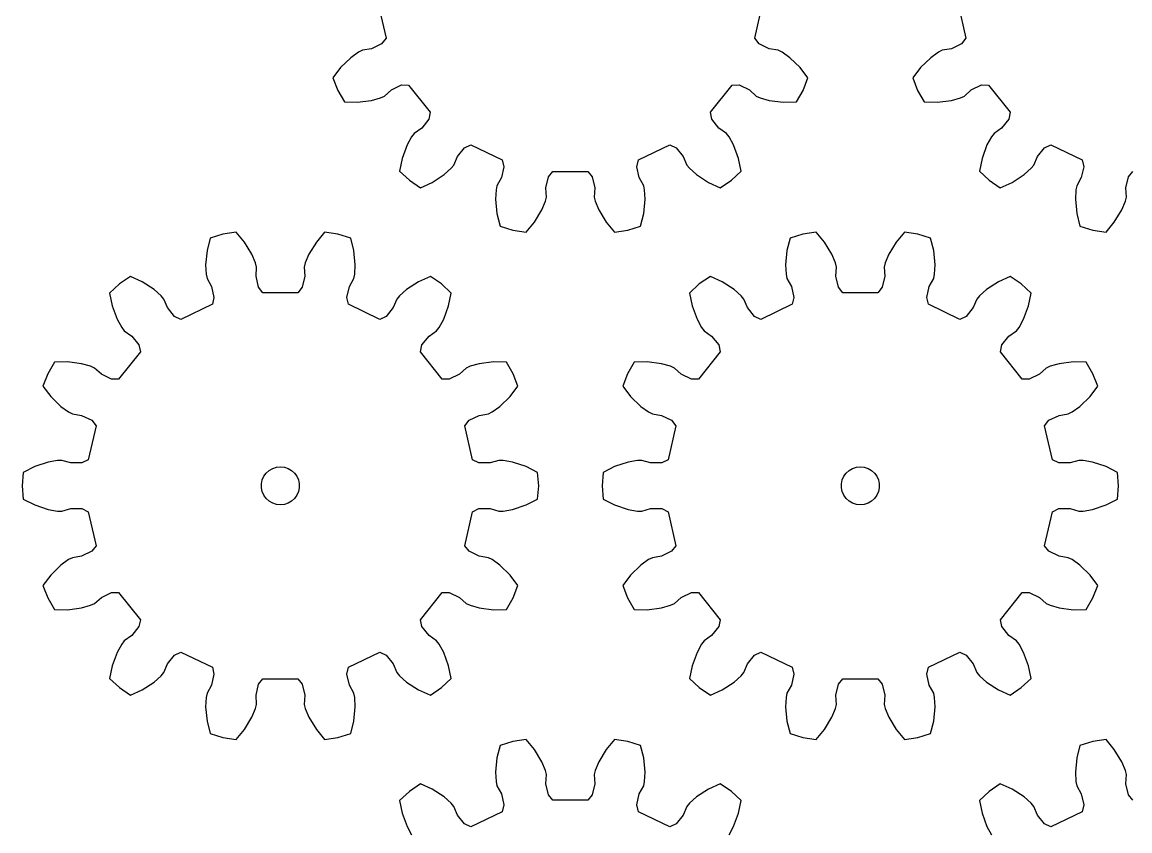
# Model space of a CAD drawing. Extents: x 0 to 178, y 0 to 200.
# Drawn here: x 0 to 87.4, y 72.9 to 136.7 of the extents above; entities that cross this region are included whole.
import ezdxf

# ---------------------------------------------------------------- set-up
doc = ezdxf.new("R2010")
doc.units = 0

msp = doc.modelspace()

# ---------------------------------------------------------------- linework, layer by layer
for p, q in [((28.09, 138.082), (28.703, 135.399)), ((57.785, 135.399), (58.397, 138.082)), ((73.834, 138.082), (74.446, 135.399)), ((27.556, 134.577), (26.84, 134.454)), ((28.359, 134.96), (27.556, 134.577)), ((28.703, 135.399), (28.359, 134.96)), ((58.128, 134.96), (57.785, 135.399)), ((58.931, 134.577), (58.128, 134.96)), ((59.647, 134.454), (58.931, 134.577)), ((73.3, 134.577), (72.584, 134.454)), ((74.103, 134.96), (73.3, 134.577)), ((74.446, 135.399), (74.103, 134.96)), ((25.935, 133.87), (25.123, 133.085)), ((26.539, 134.301), (25.935, 133.87)), ((26.84, 134.454), (26.539, 134.301)), ((59.948, 134.301), (59.647, 134.454)), ((60.552, 133.87), (59.948, 134.301)), ((61.364, 133.085), (60.552, 133.87)), ((71.679, 133.87), (70.867, 133.085)), ((72.283, 134.301), (71.679, 133.87)), ((72.584, 134.454), (72.283, 134.301)), ((25.123, 133.085), (24.503, 132.274)), ((61.984, 132.274), (61.364, 133.085)), ((70.867, 133.085), (70.247, 132.274)), ((24.503, 132.274), (24.889, 131.29)), ((61.598, 131.29), (61.984, 132.274)), ((70.247, 132.274), (70.633, 131.29)), ((24.889, 131.29), (25.417, 130.376)), ((28.579, 130.843), (29.122, 131.326)), ((29.122, 131.326), (29.922, 131.715)), ((29.922, 131.715), (30.48, 131.71)), ((30.48, 131.71), (32.195, 129.559)), ((54.292, 129.559), (56.008, 131.71)), ((56.008, 131.71), (56.565, 131.715)), ((56.565, 131.715), (57.366, 131.326)), ((57.366, 131.326), (57.908, 130.843)), ((61.07, 130.376), (61.598, 131.29)), ((70.633, 131.29), (71.161, 130.376)), ((74.323, 130.843), (74.865, 131.326)), ((74.865, 131.326), (75.666, 131.715)), ((75.666, 131.715), (76.223, 131.71)), ((76.223, 131.71), (77.939, 129.559)), ((25.417, 130.376), (26.438, 130.354)), ((26.438, 130.354), (27.558, 130.499)), ((27.558, 130.499), (28.272, 130.703)), ((28.272, 130.703), (28.579, 130.843)), ((57.908, 130.843), (58.216, 130.703)), ((58.216, 130.703), (58.929, 130.499)), ((58.929, 130.499), (60.049, 130.354)), ((60.049, 130.354), (61.07, 130.376)), ((71.161, 130.376), (72.181, 130.354)), ((72.181, 130.354), (73.302, 130.499)), ((73.302, 130.499), (74.015, 130.703)), ((74.015, 130.703), (74.323, 130.843)), ((32.195, 129.559), (32.076, 129.014)), ((54.411, 129.014), (54.292, 129.559)), ((77.939, 129.559), (77.82, 129.014)), ((32.076, 129.014), (31.519, 128.32)), ((54.969, 128.32), (54.411, 129.014)), ((77.82, 129.014), (77.262, 128.32)), ((30.722, 127.63), (30.365, 126.98)), ((30.927, 127.899), (30.722, 127.63)), ((31.519, 128.32), (30.927, 127.899)), ((55.56, 127.899), (54.969, 128.32)), ((55.765, 127.63), (55.56, 127.899)), ((56.123, 126.98), (55.765, 127.63)), ((76.466, 127.63), (76.108, 126.98)), ((76.671, 127.899), (76.466, 127.63)), ((77.262, 128.32), (76.671, 127.899)), ((30.365, 126.98), (29.974, 125.92)), ((34.34, 126.071), (34.892, 126.769)), ((34.892, 126.769), (35.397, 127.006)), ((35.397, 127.006), (37.876, 125.812)), ((48.612, 125.812), (51.091, 127.006)), ((51.091, 127.006), (51.595, 126.769)), ((51.595, 126.769), (52.148, 126.071)), ((56.513, 125.92), (56.123, 126.98)), ((76.108, 126.98), (75.718, 125.92)), ((80.083, 126.071), (80.636, 126.769)), ((80.636, 126.769), (81.14, 127.006)), ((81.14, 127.006), (83.619, 125.812)), ((29.974, 125.92), (29.768, 124.92)), ((34.06, 125.4), (34.34, 126.071)), ((52.148, 126.071), (52.427, 125.4)), ((56.72, 124.92), (56.513, 125.92)), ((75.718, 125.92), (75.511, 124.92)), ((79.804, 125.4), (80.083, 126.071)), ((33.29, 124.647), (33.844, 125.141)), ((33.844, 125.141), (34.06, 125.4)), ((38.005, 125.27), (37.803, 124.403)), ((37.876, 125.812), (38.005, 125.27)), ((48.482, 125.27), (48.612, 125.812)), ((48.684, 124.403), (48.482, 125.27)), ((52.427, 125.4), (52.643, 125.141)), ((52.643, 125.141), (53.197, 124.647)), ((79.034, 124.647), (79.588, 125.141)), ((79.588, 125.141), (79.804, 125.4)), ((83.749, 125.27), (83.547, 124.403)), ((83.619, 125.812), (83.749, 125.27)), ((29.768, 124.92), (30.542, 124.202)), ((30.542, 124.202), (31.415, 123.607)), ((32.343, 124.031), (33.29, 124.647)), ((37.803, 124.403), (37.453, 123.766)), ((41.321, 123.6), (41.516, 124.468)), ((41.516, 124.468), (41.868, 124.901)), ((41.868, 124.901), (44.619, 124.901)), ((44.619, 124.901), (44.971, 124.468)), ((44.971, 124.468), (45.166, 123.6)), ((49.034, 123.766), (48.684, 124.403)), ((53.197, 124.647), (54.144, 124.031)), ((55.073, 123.607), (55.945, 124.202)), ((55.945, 124.202), (56.72, 124.92)), ((75.511, 124.92), (76.286, 124.202)), ((76.286, 124.202), (77.158, 123.607)), ((78.087, 124.031), (79.034, 124.647)), ((83.547, 124.403), (83.197, 123.766)), ((87.065, 123.6), (87.26, 124.468)), ((87.26, 124.468), (87.612, 124.901)), ((31.415, 123.607), (32.343, 124.031)), ((37.385, 123.435), (37.345, 122.694)), ((37.453, 123.766), (37.385, 123.435)), ((41.361, 122.874), (41.321, 123.6)), ((45.166, 123.6), (45.127, 122.874)), ((49.102, 123.435), (49.034, 123.766)), ((49.142, 122.694), (49.102, 123.435)), ((54.144, 124.031), (55.073, 123.607)), ((77.158, 123.607), (78.087, 124.031)), ((83.129, 123.435), (83.089, 122.694)), ((83.197, 123.766), (83.129, 123.435)), ((87.104, 122.874), (87.065, 123.6)), ((37.345, 122.694), (37.453, 121.57)), ((40.993, 121.862), (41.279, 122.547)), ((41.279, 122.547), (41.361, 122.874)), ((45.127, 122.874), (45.209, 122.547)), ((45.209, 122.547), (45.494, 121.862)), ((49.034, 121.57), (49.142, 122.694)), ((83.089, 122.694), (83.197, 121.57)), ((86.737, 121.862), (87.022, 122.547)), ((87.022, 122.547), (87.104, 122.874)), ((37.453, 121.57), (37.701, 120.58)), ((40.408, 120.895), (40.993, 121.862)), ((45.494, 121.862), (46.079, 120.895)), ((48.786, 120.58), (49.034, 121.57)), ((83.197, 121.57), (83.445, 120.58)), ((86.152, 120.895), (86.737, 121.862)), ((39.755, 120.111), (40.408, 120.895)), ((46.079, 120.895), (46.732, 120.111)), ((85.499, 120.111), (86.152, 120.895)), ((15.839, 119.953), (14.829, 119.642)), ((16.883, 120.111), (15.839, 119.953)), ((17.536, 119.326), (16.883, 120.111)), ((23.861, 120.111), (23.208, 119.326)), ((24.905, 119.953), (23.861, 120.111)), ((25.914, 119.642), (24.905, 119.953)), ((37.701, 120.58), (38.711, 120.268)), ((38.711, 120.268), (39.755, 120.111)), ((46.732, 120.111), (47.777, 120.268)), ((47.777, 120.268), (48.786, 120.58)), ((61.582, 119.953), (60.573, 119.642)), ((62.627, 120.111), (61.582, 119.953)), ((63.28, 119.326), (62.627, 120.111)), ((69.604, 120.111), (68.951, 119.326)), ((70.649, 119.953), (69.604, 120.111)), ((71.658, 119.642), (70.649, 119.953)), ((83.445, 120.58), (84.454, 120.268)), ((84.454, 120.268), (85.499, 120.111)), ((14.829, 119.642), (14.582, 118.652)), ((18.121, 118.36), (17.536, 119.326)), ((23.208, 119.326), (22.622, 118.36)), ((26.162, 118.652), (25.914, 119.642)), ((60.573, 119.642), (60.325, 118.652)), ((63.865, 118.36), (63.28, 119.326)), ((68.951, 119.326), (68.366, 118.36)), ((71.906, 118.652), (71.658, 119.642)), ((14.582, 118.652), (14.474, 117.527)), ((18.407, 117.675), (18.121, 118.36)), ((22.622, 118.36), (22.337, 117.675)), ((26.27, 117.527), (26.162, 118.652)), ((60.325, 118.652), (60.217, 117.527)), ((64.15, 117.675), (63.865, 118.36)), ((68.366, 118.36), (68.081, 117.675)), ((72.014, 117.527), (71.906, 118.652)), ((14.474, 117.527), (14.513, 116.786)), ((18.489, 117.348), (18.407, 117.675)), ((18.45, 116.622), (18.489, 117.348)), ((22.337, 117.675), (22.255, 117.348)), ((22.255, 117.348), (22.294, 116.622)), ((26.23, 116.786), (26.27, 117.527)), ((60.217, 117.527), (60.257, 116.786)), ((64.232, 117.348), (64.15, 117.675)), ((64.193, 116.622), (64.232, 117.348)), ((68.081, 117.675), (67.999, 117.348)), ((67.999, 117.348), (68.038, 116.622)), ((71.974, 116.786), (72.014, 117.527)), ((8.543, 116.615), (7.67, 116.02)), ((9.472, 116.191), (8.543, 116.615)), ((14.513, 116.786), (14.582, 116.456)), ((14.582, 116.456), (14.932, 115.819)), ((18.644, 115.754), (18.45, 116.622)), ((22.294, 116.622), (22.099, 115.754)), ((25.812, 115.819), (26.162, 116.456)), ((26.162, 116.456), (26.23, 116.786)), ((32.201, 116.615), (31.272, 116.191)), ((33.073, 116.02), (32.201, 116.615)), ((54.287, 116.615), (53.414, 116.02)), ((55.215, 116.191), (54.287, 116.615)), ((60.257, 116.786), (60.325, 116.456)), ((60.325, 116.456), (60.675, 115.819)), ((64.388, 115.754), (64.193, 116.622)), ((68.038, 116.622), (67.843, 115.754)), ((71.556, 115.819), (71.906, 116.456)), ((71.906, 116.456), (71.974, 116.786)), ((77.944, 116.615), (77.016, 116.191)), ((78.817, 116.02), (77.944, 116.615)), ((7.67, 116.02), (6.896, 115.301)), ((10.418, 115.574), (9.472, 116.191)), ((10.973, 115.081), (10.418, 115.574)), ((14.932, 115.819), (15.133, 114.952)), ((18.996, 115.321), (18.644, 115.754)), ((22.099, 115.754), (21.748, 115.321)), ((25.611, 114.952), (25.812, 115.819)), ((30.326, 115.574), (29.771, 115.081)), ((31.272, 116.191), (30.326, 115.574)), ((33.848, 115.301), (33.073, 116.02)), ((53.414, 116.02), (52.64, 115.301)), ((56.162, 115.574), (55.215, 116.191)), ((56.716, 115.081), (56.162, 115.574)), ((60.675, 115.819), (60.877, 114.952)), ((64.74, 115.321), (64.388, 115.754)), ((67.843, 115.754), (67.491, 115.321)), ((71.354, 114.952), (71.556, 115.819)), ((76.069, 115.574), (75.515, 115.081)), ((77.016, 116.191), (76.069, 115.574)), ((79.591, 115.301), (78.817, 116.02)), ((6.896, 115.301), (7.102, 114.302)), ((11.188, 114.822), (10.973, 115.081)), ((11.468, 114.151), (11.188, 114.822)), ((15.133, 114.952), (15.004, 114.41)), ((21.748, 115.321), (18.996, 115.321)), ((25.74, 114.41), (25.611, 114.952)), ((29.555, 114.822), (29.276, 114.151)), ((29.771, 115.081), (29.555, 114.822)), ((33.641, 114.302), (33.848, 115.301)), ((52.64, 115.301), (52.846, 114.302)), ((56.932, 114.822), (56.716, 115.081)), ((57.212, 114.151), (56.932, 114.822)), ((60.877, 114.952), (60.747, 114.41)), ((67.491, 115.321), (64.74, 115.321)), ((71.484, 114.41), (71.354, 114.952)), ((75.299, 114.822), (75.019, 114.151)), ((75.515, 115.081), (75.299, 114.822)), ((79.385, 114.302), (79.591, 115.301)), ((7.102, 114.302), (7.493, 113.242)), ((12.02, 113.453), (11.468, 114.151)), ((15.004, 114.41), (12.525, 113.216)), ((28.219, 113.216), (25.74, 114.41)), ((29.276, 114.151), (28.723, 113.453)), ((33.251, 113.242), (33.641, 114.302)), ((52.846, 114.302), (53.237, 113.242)), ((57.764, 113.453), (57.212, 114.151)), ((60.747, 114.41), (58.268, 113.216)), ((73.963, 113.216), (71.484, 114.41)), ((75.019, 114.151), (74.467, 113.453)), ((78.994, 113.242), (79.385, 114.302)), ((7.493, 113.242), (7.85, 112.591)), ((12.525, 113.216), (12.02, 113.453)), ((28.723, 113.453), (28.219, 113.216)), ((32.893, 112.591), (33.251, 113.242)), ((53.237, 113.242), (53.594, 112.591)), ((58.268, 113.216), (57.764, 113.453)), ((74.467, 113.453), (73.963, 113.216)), ((78.637, 112.591), (78.994, 113.242)), ((7.85, 112.591), (8.055, 112.323)), ((8.055, 112.323), (8.647, 111.901)), ((8.647, 111.901), (9.204, 111.208)), ((31.539, 111.208), (32.097, 111.901)), ((32.097, 111.901), (32.688, 112.323)), ((32.688, 112.323), (32.893, 112.591)), ((53.594, 112.591), (53.799, 112.323)), ((53.799, 112.323), (54.39, 111.901)), ((54.39, 111.901), (54.948, 111.208)), ((77.283, 111.208), (77.841, 111.901)), ((77.841, 111.901), (78.432, 112.323)), ((78.432, 112.323), (78.637, 112.591)), ((9.204, 111.208), (9.323, 110.663)), ((31.421, 110.663), (31.539, 111.208)), ((54.948, 111.208), (55.067, 110.663)), ((77.164, 110.663), (77.283, 111.208)), ((9.323, 110.663), (7.608, 108.512)), ((33.136, 108.512), (31.421, 110.663)), ((55.067, 110.663), (53.351, 108.512)), ((78.88, 108.512), (77.164, 110.663)), ((2.546, 109.846), (2.017, 108.931)), ((3.566, 109.867), (2.546, 109.846)), ((4.686, 109.723), (3.566, 109.867)), ((5.4, 109.519), (4.686, 109.723)), ((5.707, 109.379), (5.4, 109.519)), ((6.25, 108.896), (5.707, 109.379)), ((35.037, 109.379), (34.494, 108.896)), ((35.344, 109.519), (35.037, 109.379)), ((36.057, 109.723), (35.344, 109.519)), ((37.178, 109.867), (36.057, 109.723)), ((38.198, 109.846), (37.178, 109.867)), ((38.726, 108.931), (38.198, 109.846)), ((48.289, 109.846), (47.761, 108.931)), ((49.31, 109.867), (48.289, 109.846)), ((50.43, 109.723), (49.31, 109.867)), ((51.144, 109.519), (50.43, 109.723)), ((51.451, 109.379), (51.144, 109.519)), ((51.993, 108.896), (51.451, 109.379)), ((80.78, 109.379), (80.238, 108.896)), ((81.087, 109.519), (80.78, 109.379)), ((81.801, 109.723), (81.087, 109.519)), ((82.921, 109.867), (81.801, 109.723)), ((83.942, 109.846), (82.921, 109.867)), ((84.47, 108.931), (83.942, 109.846)), ((2.017, 108.931), (1.632, 107.948)), ((7.05, 108.506), (6.25, 108.896)), ((7.608, 108.512), (7.05, 108.506)), ((33.693, 108.506), (33.136, 108.512)), ((34.494, 108.896), (33.693, 108.506)), ((39.112, 107.948), (38.726, 108.931)), ((47.761, 108.931), (47.375, 107.948)), ((52.794, 108.506), (51.993, 108.896)), ((53.351, 108.512), (52.794, 108.506)), ((79.437, 108.506), (78.88, 108.512)), ((80.238, 108.896), (79.437, 108.506)), ((84.856, 107.948), (84.47, 108.931)), ((1.632, 107.948), (2.251, 107.137)), ((38.493, 107.137), (39.112, 107.948)), ((47.375, 107.948), (47.995, 107.137)), ((84.236, 107.137), (84.856, 107.948)), ((2.251, 107.137), (3.063, 106.351)), ((37.681, 106.351), (38.493, 107.137)), ((47.995, 107.137), (48.807, 106.351)), ((83.424, 106.351), (84.236, 107.137)), ((3.063, 106.351), (3.667, 105.921)), ((3.667, 105.921), (3.968, 105.768)), ((3.968, 105.768), (4.684, 105.645)), ((36.059, 105.645), (36.775, 105.768)), ((36.775, 105.768), (37.076, 105.921)), ((37.076, 105.921), (37.681, 106.351)), ((48.807, 106.351), (49.411, 105.921)), ((49.411, 105.921), (49.712, 105.768)), ((49.712, 105.768), (50.428, 105.645)), ((81.803, 105.645), (82.519, 105.768)), ((82.519, 105.768), (82.82, 105.921)), ((82.82, 105.921), (83.424, 106.351)), ((4.684, 105.645), (5.488, 105.262)), ((5.488, 105.262), (5.831, 104.822)), ((34.913, 104.822), (35.256, 105.262)), ((35.256, 105.262), (36.059, 105.645)), ((50.428, 105.645), (51.231, 105.262)), ((51.231, 105.262), (51.575, 104.822)), ((80.656, 104.822), (81, 105.262)), ((81, 105.262), (81.803, 105.645)), ((5.831, 104.822), (5.219, 102.14)), ((35.525, 102.14), (34.913, 104.822)), ((51.575, 104.822), (50.962, 102.14)), ((81.269, 102.14), (80.656, 104.822)), ((0.989, 101.608), (0.079, 101.146)), ((2.061, 101.963), (0.989, 101.608)), ((2.793, 102.089), (2.061, 101.963)), ((3.13, 102.096), (2.793, 102.089)), ((3.829, 101.897), (3.13, 102.096)), ((4.719, 101.893), (3.829, 101.897)), ((5.219, 102.14), (4.719, 101.893)), ((19.49, 101.306), (19.762, 101.463)), ((19.762, 101.463), (20.06, 101.56)), ((20.06, 101.56), (20.372, 101.592)), ((20.372, 101.592), (20.684, 101.56)), ((20.684, 101.56), (20.982, 101.463)), ((20.982, 101.463), (21.254, 101.306)), ((36.025, 101.893), (35.525, 102.14)), ((36.915, 101.897), (36.025, 101.893)), ((37.613, 102.096), (36.915, 101.897)), ((37.951, 102.089), (37.613, 102.096)), ((38.682, 101.963), (37.951, 102.089)), ((39.755, 101.608), (38.682, 101.963)), ((40.665, 101.146), (39.755, 101.608)), ((46.733, 101.608), (45.823, 101.146)), ((47.805, 101.963), (46.733, 101.608)), ((48.536, 102.089), (47.805, 101.963)), ((48.874, 102.096), (48.536, 102.089)), ((49.572, 101.897), (48.874, 102.096)), ((50.462, 101.893), (49.572, 101.897)), ((50.962, 102.14), (50.462, 101.893)), ((65.234, 101.306), (65.505, 101.463)), ((65.505, 101.463), (65.804, 101.56)), ((65.804, 101.56), (66.115, 101.592)), ((66.115, 101.592), (66.427, 101.56)), ((66.427, 101.56), (66.726, 101.463)), ((66.726, 101.463), (66.997, 101.306)), ((81.769, 101.893), (81.269, 102.14)), ((82.659, 101.897), (81.769, 101.893)), ((83.357, 102.096), (82.659, 101.897)), ((83.695, 102.089), (83.357, 102.096)), ((84.426, 101.963), (83.695, 102.089)), ((85.498, 101.608), (84.426, 101.963)), ((86.408, 101.146), (85.498, 101.608)), ((0.079, 101.146), (0, 100.092)), ((18.88, 100.249), (18.945, 100.556)), ((18.945, 100.556), (19.073, 100.842)), ((19.073, 100.842), (19.257, 101.096)), ((19.257, 101.096), (19.49, 101.306)), ((21.254, 101.306), (21.487, 101.096)), ((21.487, 101.096), (21.671, 100.842)), ((21.671, 100.842), (21.798, 100.556)), ((21.798, 100.556), (21.864, 100.249)), ((40.744, 100.092), (40.665, 101.146)), ((45.823, 101.146), (45.744, 100.092)), ((64.624, 100.249), (64.689, 100.556)), ((64.689, 100.556), (64.816, 100.842)), ((64.816, 100.842), (65.001, 101.096)), ((65.001, 101.096), (65.234, 101.306)), ((66.997, 101.306), (67.23, 101.096)), ((67.23, 101.096), (67.415, 100.842)), ((67.415, 100.842), (67.542, 100.556)), ((67.542, 100.556), (67.607, 100.249)), ((86.487, 100.092), (86.408, 101.146)), ((0, 100.092), (0.079, 99.039)), ((18.88, 99.936), (18.88, 100.249)), ((18.945, 99.629), (18.88, 99.936)), ((19.073, 99.342), (18.945, 99.629)), ((21.798, 99.629), (21.671, 99.342)), ((21.864, 99.936), (21.798, 99.629)), ((21.864, 100.249), (21.864, 99.936)), ((40.665, 99.039), (40.744, 100.092)), ((45.744, 100.092), (45.823, 99.039)), ((64.624, 99.936), (64.624, 100.249)), ((64.689, 99.629), (64.624, 99.936)), ((64.816, 99.342), (64.689, 99.629)), ((67.542, 99.629), (67.415, 99.342)), ((67.607, 99.936), (67.542, 99.629)), ((67.607, 100.249), (67.607, 99.936)), ((86.408, 99.039), (86.487, 100.092)), ((0.079, 99.039), (0.989, 98.577)), ((19.257, 99.089), (19.073, 99.342)), ((19.49, 98.879), (19.257, 99.089)), ((19.762, 98.722), (19.49, 98.879)), ((21.254, 98.879), (20.982, 98.722)), ((21.487, 99.089), (21.254, 98.879)), ((21.671, 99.342), (21.487, 99.089)), ((39.755, 98.577), (40.665, 99.039)), ((45.823, 99.039), (46.733, 98.577)), ((65.001, 99.089), (64.816, 99.342)), ((65.234, 98.879), (65.001, 99.089)), ((65.505, 98.722), (65.234, 98.879)), ((66.997, 98.879), (66.726, 98.722)), ((67.23, 99.089), (66.997, 98.879)), ((67.415, 99.342), (67.23, 99.089)), ((85.498, 98.577), (86.408, 99.039)), ((0.989, 98.577), (2.061, 98.222)), ((2.061, 98.222), (2.793, 98.096)), ((2.793, 98.096), (3.13, 98.089)), ((3.13, 98.089), (3.829, 98.288)), ((3.829, 98.288), (4.719, 98.292)), ((4.719, 98.292), (5.219, 98.045)), ((5.219, 98.045), (5.831, 95.362)), ((20.06, 98.625), (19.762, 98.722)), ((20.372, 98.592), (20.06, 98.625)), ((20.684, 98.625), (20.372, 98.592)), ((20.982, 98.722), (20.684, 98.625)), ((34.913, 95.362), (35.525, 98.045)), ((35.525, 98.045), (36.025, 98.292)), ((36.025, 98.292), (36.915, 98.288)), ((36.915, 98.288), (37.613, 98.089)), ((37.613, 98.089), (37.951, 98.096)), ((37.951, 98.096), (38.682, 98.222)), ((38.682, 98.222), (39.755, 98.577)), ((46.733, 98.577), (47.805, 98.222)), ((47.805, 98.222), (48.536, 98.096)), ((48.536, 98.096), (48.874, 98.089)), ((48.874, 98.089), (49.572, 98.288)), ((49.572, 98.288), (50.462, 98.292)), ((50.462, 98.292), (50.962, 98.045)), ((50.962, 98.045), (51.575, 95.362)), ((65.804, 98.625), (65.505, 98.722)), ((66.115, 98.592), (65.804, 98.625)), ((66.427, 98.625), (66.115, 98.592)), ((66.726, 98.722), (66.427, 98.625)), ((80.656, 95.362), (81.269, 98.045)), ((81.269, 98.045), (81.769, 98.292)), ((81.769, 98.292), (82.659, 98.288)), ((82.659, 98.288), (83.357, 98.089)), ((83.357, 98.089), (83.695, 98.096)), ((83.695, 98.096), (84.426, 98.222)), ((84.426, 98.222), (85.498, 98.577)), ((5.831, 95.362), (5.488, 94.923)), ((35.256, 94.923), (34.913, 95.362)), ((51.575, 95.362), (51.231, 94.923)), ((81, 94.923), (80.656, 95.362)), ((3.968, 94.417), (3.667, 94.264)), ((4.684, 94.54), (3.968, 94.417)), ((5.488, 94.923), (4.684, 94.54)), ((36.059, 94.54), (35.256, 94.923)), ((36.775, 94.417), (36.059, 94.54)), ((37.076, 94.264), (36.775, 94.417)), ((49.712, 94.417), (49.411, 94.264)), ((50.428, 94.54), (49.712, 94.417)), ((51.231, 94.923), (50.428, 94.54)), ((81.803, 94.54), (81, 94.923)), ((82.519, 94.417), (81.803, 94.54)), ((82.82, 94.264), (82.519, 94.417)), ((3.063, 93.833), (2.251, 93.048)), ((3.667, 94.264), (3.063, 93.833)), ((37.681, 93.833), (37.076, 94.264)), ((38.493, 93.048), (37.681, 93.833)), ((48.807, 93.833), (47.995, 93.048)), ((49.411, 94.264), (48.807, 93.833)), ((83.424, 93.833), (82.82, 94.264)), ((84.236, 93.048), (83.424, 93.833)), ((2.251, 93.048), (1.632, 92.237)), ((39.112, 92.237), (38.493, 93.048)), ((47.995, 93.048), (47.375, 92.237)), ((84.856, 92.237), (84.236, 93.048)), ((1.632, 92.237), (2.017, 91.253)), ((38.726, 91.253), (39.112, 92.237)), ((47.375, 92.237), (47.761, 91.253)), ((84.47, 91.253), (84.856, 92.237)), ((2.017, 91.253), (2.546, 90.339)), ((5.707, 90.806), (6.25, 91.289)), ((6.25, 91.289), (7.05, 91.678)), ((7.05, 91.678), (7.608, 91.673)), ((7.608, 91.673), (9.323, 89.522)), ((31.421, 89.522), (33.136, 91.673)), ((33.136, 91.673), (33.693, 91.678)), ((33.693, 91.678), (34.494, 91.289)), ((34.494, 91.289), (35.037, 90.806)), ((38.198, 90.339), (38.726, 91.253)), ((47.761, 91.253), (48.289, 90.339)), ((51.451, 90.806), (51.993, 91.289)), ((51.993, 91.289), (52.794, 91.678)), ((52.794, 91.678), (53.351, 91.673)), ((53.351, 91.673), (55.067, 89.522)), ((77.164, 89.522), (78.88, 91.673)), ((78.88, 91.673), (79.437, 91.678)), ((79.437, 91.678), (80.238, 91.289)), ((80.238, 91.289), (80.78, 90.806)), ((83.942, 90.339), (84.47, 91.253)), ((2.546, 90.339), (3.566, 90.317)), ((3.566, 90.317), (4.686, 90.462)), ((4.686, 90.462), (5.4, 90.666)), ((5.4, 90.666), (5.707, 90.806)), ((35.037, 90.806), (35.344, 90.666)), ((35.344, 90.666), (36.057, 90.462)), ((36.057, 90.462), (37.178, 90.317)), ((37.178, 90.317), (38.198, 90.339)), ((48.289, 90.339), (49.31, 90.317)), ((49.31, 90.317), (50.43, 90.462)), ((50.43, 90.462), (51.144, 90.666)), ((51.144, 90.666), (51.451, 90.806)), ((80.78, 90.806), (81.087, 90.666)), ((81.087, 90.666), (81.801, 90.462)), ((81.801, 90.462), (82.921, 90.317)), ((82.921, 90.317), (83.942, 90.339)), ((9.323, 89.522), (9.204, 88.977)), ((31.539, 88.977), (31.421, 89.522)), ((55.067, 89.522), (54.948, 88.977)), ((77.283, 88.977), (77.164, 89.522)), ((8.647, 88.283), (8.055, 87.862)), ((9.204, 88.977), (8.647, 88.283)), ((32.097, 88.283), (31.539, 88.977)), ((32.688, 87.862), (32.097, 88.283)), ((54.39, 88.283), (53.799, 87.862)), ((54.948, 88.977), (54.39, 88.283)), ((77.841, 88.283), (77.283, 88.977)), ((78.432, 87.862), (77.841, 88.283)), ((7.85, 87.593), (7.493, 86.943)), ((8.055, 87.862), (7.85, 87.593)), ((32.893, 87.593), (32.688, 87.862)), ((33.251, 86.943), (32.893, 87.593)), ((53.594, 87.593), (53.237, 86.943)), ((53.799, 87.862), (53.594, 87.593)), ((78.637, 87.593), (78.432, 87.862)), ((78.994, 86.943), (78.637, 87.593)), ((7.493, 86.943), (7.102, 85.883)), ((11.468, 86.034), (12.02, 86.732)), ((12.02, 86.732), (12.525, 86.969)), ((12.525, 86.969), (15.004, 85.775)), ((25.74, 85.775), (28.219, 86.969)), ((28.219, 86.969), (28.723, 86.732)), ((28.723, 86.732), (29.276, 86.034)), ((33.641, 85.883), (33.251, 86.943)), ((53.237, 86.943), (52.846, 85.883)), ((57.212, 86.034), (57.764, 86.732)), ((57.764, 86.732), (58.268, 86.969)), ((58.268, 86.969), (60.747, 85.775)), ((71.484, 85.775), (73.963, 86.969)), ((73.963, 86.969), (74.467, 86.732)), ((74.467, 86.732), (75.019, 86.034)), ((79.385, 85.883), (78.994, 86.943)), ((7.102, 85.883), (6.896, 84.883)), ((11.188, 85.363), (11.468, 86.034)), ((15.004, 85.775), (15.133, 85.233)), ((25.611, 85.233), (25.74, 85.775)), ((29.276, 86.034), (29.555, 85.363)), ((33.848, 84.883), (33.641, 85.883)), ((52.846, 85.883), (52.64, 84.883)), ((56.932, 85.363), (57.212, 86.034)), ((60.747, 85.775), (60.877, 85.233)), ((71.354, 85.233), (71.484, 85.775)), ((75.019, 86.034), (75.299, 85.363)), ((79.591, 84.883), (79.385, 85.883)), ((6.896, 84.883), (7.67, 84.165)), ((10.418, 84.61), (10.973, 85.104)), ((10.973, 85.104), (11.188, 85.363)), ((15.133, 85.233), (14.932, 84.366)), ((18.644, 84.431), (18.996, 84.864)), ((18.996, 84.864), (21.748, 84.864)), ((21.748, 84.864), (22.099, 84.431)), ((25.812, 84.366), (25.611, 85.233)), ((29.555, 85.363), (29.771, 85.104)), ((29.771, 85.104), (30.326, 84.61)), ((33.073, 84.165), (33.848, 84.883)), ((52.64, 84.883), (53.414, 84.165)), ((56.162, 84.61), (56.716, 85.104)), ((56.716, 85.104), (56.932, 85.363)), ((60.877, 85.233), (60.675, 84.366)), ((64.388, 84.431), (64.74, 84.864)), ((64.74, 84.864), (67.491, 84.864)), ((67.491, 84.864), (67.843, 84.431)), ((71.556, 84.366), (71.354, 85.233)), ((75.299, 85.363), (75.515, 85.104)), ((75.515, 85.104), (76.069, 84.61)), ((78.817, 84.165), (79.591, 84.883)), ((7.67, 84.165), (8.543, 83.57)), ((8.543, 83.57), (9.472, 83.994)), ((9.472, 83.994), (10.418, 84.61)), ((14.932, 84.366), (14.582, 83.729)), ((18.45, 83.563), (18.644, 84.431)), ((22.099, 84.431), (22.294, 83.563)), ((26.162, 83.729), (25.812, 84.366)), ((30.326, 84.61), (31.272, 83.994)), ((31.272, 83.994), (32.201, 83.57)), ((32.201, 83.57), (33.073, 84.165)), ((53.414, 84.165), (54.287, 83.57)), ((54.287, 83.57), (55.215, 83.994)), ((55.215, 83.994), (56.162, 84.61)), ((60.675, 84.366), (60.325, 83.729)), ((64.193, 83.563), (64.388, 84.431)), ((67.843, 84.431), (68.038, 83.563)), ((71.906, 83.729), (71.556, 84.366)), ((76.069, 84.61), (77.016, 83.994)), ((77.016, 83.994), (77.944, 83.57)), ((77.944, 83.57), (78.817, 84.165)), ((14.513, 83.398), (14.474, 82.657)), ((14.582, 83.729), (14.513, 83.398)), ((18.489, 82.837), (18.45, 83.563)), ((22.294, 83.563), (22.255, 82.837)), ((26.23, 83.398), (26.162, 83.729)), ((26.27, 82.657), (26.23, 83.398)), ((60.257, 83.398), (60.217, 82.657)), ((60.325, 83.729), (60.257, 83.398)), ((64.232, 82.837), (64.193, 83.563)), ((68.038, 83.563), (67.999, 82.837)), ((71.974, 83.398), (71.906, 83.729)), ((72.014, 82.657), (71.974, 83.398)), ((14.474, 82.657), (14.582, 81.533)), ((18.121, 81.825), (18.407, 82.51)), ((18.407, 82.51), (18.489, 82.837)), ((22.255, 82.837), (22.337, 82.51)), ((22.337, 82.51), (22.622, 81.825)), ((26.162, 81.533), (26.27, 82.657)), ((60.217, 82.657), (60.325, 81.533)), ((63.865, 81.825), (64.15, 82.51)), ((64.15, 82.51), (64.232, 82.837)), ((67.999, 82.837), (68.081, 82.51)), ((68.081, 82.51), (68.366, 81.825)), ((71.906, 81.533), (72.014, 82.657)), ((14.582, 81.533), (14.829, 80.543)), ((17.536, 80.858), (18.121, 81.825)), ((22.622, 81.825), (23.208, 80.858)), ((25.914, 80.543), (26.162, 81.533)), ((60.325, 81.533), (60.573, 80.543)), ((63.28, 80.858), (63.865, 81.825)), ((68.366, 81.825), (68.951, 80.858)), ((71.658, 80.543), (71.906, 81.533)), ((14.829, 80.543), (15.839, 80.231)), ((16.883, 80.074), (17.536, 80.858)), ((23.208, 80.858), (23.861, 80.074)), ((24.905, 80.231), (25.914, 80.543)), ((60.573, 80.543), (61.582, 80.231)), ((62.627, 80.074), (63.28, 80.858)), ((68.951, 80.858), (69.604, 80.074)), ((70.649, 80.231), (71.658, 80.543)), ((15.839, 80.231), (16.883, 80.074)), ((23.861, 80.074), (24.905, 80.231)), ((37.701, 79.605), (37.453, 78.615)), ((38.711, 79.917), (37.701, 79.605)), ((39.755, 80.074), (38.711, 79.917)), ((40.408, 79.289), (39.755, 80.074)), ((46.732, 80.074), (46.079, 79.289)), ((47.777, 79.917), (46.732, 80.074)), ((48.786, 79.605), (47.777, 79.917)), ((49.034, 78.615), (48.786, 79.605)), ((61.582, 80.231), (62.627, 80.074)), ((69.604, 80.074), (70.649, 80.231)), ((83.445, 79.605), (83.197, 78.615)), ((84.454, 79.917), (83.445, 79.605)), ((85.499, 80.074), (84.454, 79.917)), ((86.152, 79.289), (85.499, 80.074)), ((40.993, 78.323), (40.408, 79.289)), ((46.079, 79.289), (45.494, 78.323)), ((86.737, 78.323), (86.152, 79.289)), ((37.453, 78.615), (37.345, 77.49)), ((41.279, 77.638), (40.993, 78.323)), ((45.494, 78.323), (45.209, 77.638)), ((49.142, 77.49), (49.034, 78.615)), ((83.197, 78.615), (83.089, 77.49)), ((87.022, 77.638), (86.737, 78.323)), ((37.345, 77.49), (37.385, 76.749)), ((41.361, 77.311), (41.279, 77.638)), ((41.321, 76.585), (41.361, 77.311)), ((45.209, 77.638), (45.127, 77.311)), ((45.127, 77.311), (45.166, 76.585)), ((49.102, 76.749), (49.142, 77.49)), ((83.089, 77.49), (83.129, 76.749)), ((87.104, 77.311), (87.022, 77.638)), ((87.065, 76.585), (87.104, 77.311)), ((31.415, 76.578), (30.542, 75.983)), ((32.343, 76.154), (31.415, 76.578)), ((33.29, 75.538), (32.343, 76.154)), ((37.385, 76.749), (37.453, 76.419)), ((37.453, 76.419), (37.803, 75.782)), ((41.516, 75.717), (41.321, 76.585)), ((45.166, 76.585), (44.971, 75.717)), ((48.684, 75.782), (49.034, 76.419)), ((49.034, 76.419), (49.102, 76.749)), ((54.144, 76.154), (53.197, 75.538)), ((55.073, 76.578), (54.144, 76.154)), ((55.945, 75.983), (55.073, 76.578)), ((77.158, 76.578), (76.286, 75.983)), ((78.087, 76.154), (77.158, 76.578)), ((79.034, 75.538), (78.087, 76.154)), ((83.129, 76.749), (83.197, 76.419)), ((83.197, 76.419), (83.547, 75.782)), ((87.26, 75.717), (87.065, 76.585)), ((30.542, 75.983), (29.768, 75.264)), ((29.768, 75.264), (29.974, 74.265)), ((33.844, 75.044), (33.29, 75.538)), ((37.803, 75.782), (38.005, 74.915)), ((41.868, 75.284), (41.516, 75.717)), ((44.619, 75.284), (41.868, 75.284)), ((44.971, 75.717), (44.619, 75.284)), ((48.482, 74.915), (48.684, 75.782)), ((53.197, 75.538), (52.643, 75.044)), ((56.72, 75.264), (55.945, 75.983)), ((56.513, 74.265), (56.72, 75.264)), ((76.286, 75.983), (75.511, 75.264)), ((75.511, 75.264), (75.718, 74.265)), ((79.588, 75.044), (79.034, 75.538)), ((83.547, 75.782), (83.749, 74.915)), ((87.612, 75.284), (87.26, 75.717)), ((34.06, 74.785), (33.844, 75.044)), ((34.34, 74.114), (34.06, 74.785)), ((37.876, 74.373), (35.397, 73.179)), ((38.005, 74.915), (37.876, 74.373)), ((48.612, 74.373), (48.482, 74.915)), ((51.091, 73.179), (48.612, 74.373)), ((52.427, 74.785), (52.148, 74.114)), ((52.643, 75.044), (52.427, 74.785)), ((79.804, 74.785), (79.588, 75.044)), ((80.083, 74.114), (79.804, 74.785)), ((83.619, 74.373), (81.14, 73.179)), ((83.749, 74.915), (83.619, 74.373)), ((29.974, 74.265), (30.365, 73.205)), ((34.892, 73.416), (34.34, 74.114)), ((35.397, 73.179), (34.892, 73.416)), ((51.595, 73.416), (51.091, 73.179)), ((52.148, 74.114), (51.595, 73.416)), ((56.123, 73.205), (56.513, 74.265)), ((75.718, 74.265), (76.108, 73.205)), ((80.636, 73.416), (80.083, 74.114)), ((81.14, 73.179), (80.636, 73.416)), ((30.365, 73.205), (30.722, 72.554)), ((55.765, 72.554), (56.123, 73.205)), ((76.108, 73.205), (76.466, 72.554))]:
    msp.add_line(p, q)

doc.saveas('drawing.dxf')
